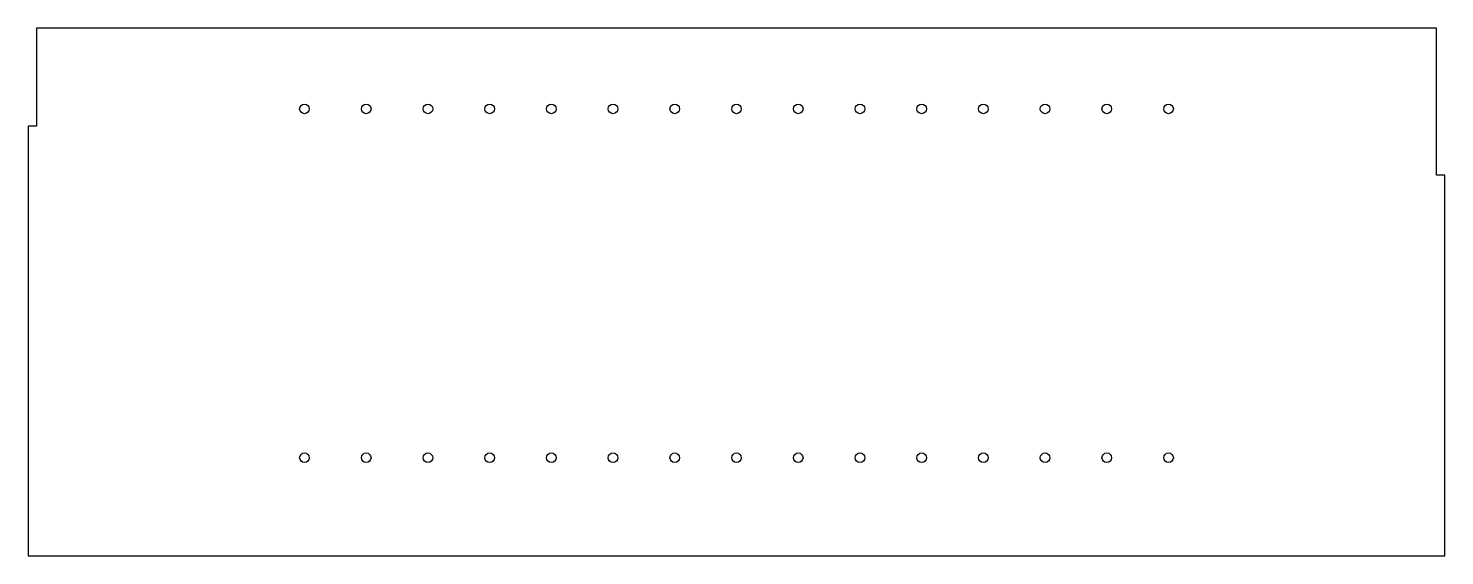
# Model space of a CAD drawing. Extents: x 0 to 28.9, y 0 to 10.8.
import ezdxf

# ---------------------------------------------------------------- set-up
doc = ezdxf.new("R2010")
doc.units = 0
doc.layers.add('BLOCKDRILLSYSTEM', color=6, linetype='CONTINUOUS')
doc.layers.add('PartCut', color=1, linetype='CONTINUOUS')

msp = doc.modelspace()

# ---------------------------------------------------------------- linework, layer by layer
at = {"layer": 'BLOCKDRILLSYSTEM'}
for centre in [(5.6364, 9.125), (6.8962, 9.125), (8.156, 9.125), (9.4158, 9.125), (10.6756, 9.125), (11.9354, 9.125), (13.1952, 9.125), (14.455, 9.125), (15.7148, 9.125), (16.9746, 9.125), (18.2344, 9.125), (19.4942, 9.125), (20.754, 9.125), (22.0138, 9.125), (23.2736, 9.125), (5.6364, 2), (6.8962, 2), (8.156, 2), (9.4158, 2), (10.6756, 2), (11.9354, 2), (13.1952, 2), (14.455, 2), (15.7148, 2), (16.9746, 2), (18.2344, 2), (19.4942, 2), (20.754, 2), (22.0138, 2), (23.2736, 2)]:
    msp.add_circle(centre, 0.0984, dxfattribs=at)
at = {"layer": 'PartCut'}
msp.add_lwpolyline([(0, 0), (28.91, 0), (28.91, 7.77), (28.74, 7.77), (28.74, 10.77), (0.17, 10.77), (0.17, 8.77), (0, 8.77)], close=True, dxfattribs=at)

doc.saveas('drawing.dxf')
